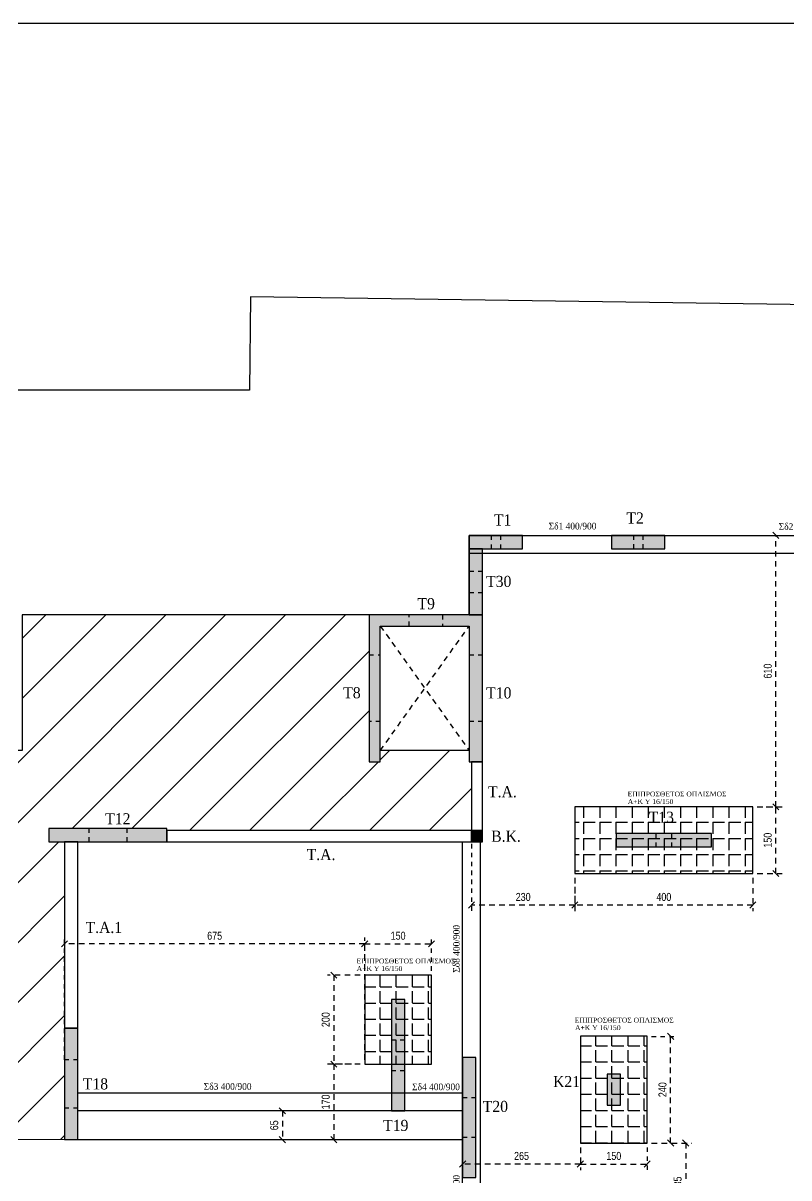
# Model space of a CAD drawing. Header units: millimetres. Extents: x -2171 to 1563, y -1758 to -1505.
# Drawn here: x -1472.72 to -1455.5, y -1670.72 to -1644.76 of the extents above; entities that cross this region are included whole.
import ezdxf

# ---------------------------------------------------------------- set-up
doc = ezdxf.new("R2010")
doc.units = ezdxf.units.MM
doc.header["$PDMODE"] = 32
for name, pattern in [('DASHED2', [0.375, 0.25, -0.125]), ('DOT', [0.025, 0, -0.025]), ('HIDDEN', [0.375, 0.25, -0.125]), ('HIDDEN2', [0.1875, 0.125, -0.0625])]:
    doc.linetypes.add(name, pattern=pattern)
doc.layers.get('Defpoints').update_dxf_attribs({"color": 6})
for name, color, linetype in [('-S_TEXT', 3, 'Continuous'), ('Col_Det_Fill', 7, 'Continuous'), ('Fill_Col', 7, 'Continuous'), ('Geo_Col', 7, 'Continuous'), ('Geo_Lines', 7, 'Continuous'), ('Geo_Lines_Foundation', 7, 'Continuous'), ('Text_Beam', 7, 'Continuous'), ('Text_Col', 7, 'Continuous'), ('Text_Col_-1', 7, 'Continuous'), ('Text_Reinf_Slab', 7, 'Continuous')]:
    doc.layers.add(name, color=color, linetype=linetype)
doc.styles.add('1-100', font='arial.ttf', dxfattribs={"width": 0.8})
doc.styles.add('S1TmsNwRmn1088_b_934_161', font='times.ttf', dxfattribs={"width": 0.933629, "height": 0.10875})
doc.styles.add('S1TmsNwRmn11_b_934_161', font='times.ttf', dxfattribs={"width": 0.933629, "height": 0.001087})
doc.dimstyles.new('Copy of 1-100', dxfattribs={"dimtxt": 0.18, "dimasz": 0.14, "dimexe": 0.14, "dimexo": 0.1, "dimgap": 0.09, "dimtad": 1, "dimdec": 0, "dimlfac": 100, "dimrnd": 5, "dimzin": 5, "dimdsep": 46, "dimtxsty": '1-100', "dimblk": 'OBLIQUE', "dimcen": 0.09, "dimclrd": 1, "dimclre": 1, "dimclrt": 2, "dimadec": 0, "dimazin": 0, "dimtfac": 1, "dimtdec": 0, "dimtix": 1, "dimtmove": 2, "dimatfit": 3, "dimfxl": 5, "dimfxlon": 1, "dimtolj": 1, "dimtzin": 5, "dimarcsym": 0})

# ---------------------------------------------------------------- blocks, each defined once
blk = doc.blocks.new('_Oblique')
at = {"color": 0, "linetype": 'ByBlock', "lineweight": -2}
blk.add_line((-0.5, -0.5), (0.5, 0.5), dxfattribs=at)
blk = doc.blocks.new('*D2139')
at = {"layer": 'Col_Det_Fill', "color": 1, "linetype": 'HIDDEN', "lineweight": -2, "ltscale": 0.5, "transparency": 16777216}
blk.add_line((-1460.187, -1670.042), (-1460.187, -1670.554), dxfattribs=at)
at = {"layer": 'Col_Det_Fill', "color": 1, "linetype": 'HIDDEN2', "lineweight": -2, "ltscale": 0.5, "transparency": 16777216}
blk.add_line((-1458.687, -1670.042), (-1458.687, -1670.554), dxfattribs=at)
at = {"layer": 'Col_Det_Fill', "color": 1, "linetype": 'DASHED2', "lineweight": -2, "ltscale": 0.5, "transparency": 16777216}
blk.add_line((-1460.187, -1670.414), (-1458.687, -1670.414), dxfattribs=at)
at = {"layer": 'Defpoints', "color": 0, "ltscale": 0.5, "transparency": 16777216}
for p in [(-1460.187, -1669.942), (-1458.687, -1669.942), (-1458.687, -1670.414)]:
    blk.add_point(p, dxfattribs=at)
at = {"layer": 'Col_Det_Fill', "color": 1, "lineweight": -2, "ltscale": 0.5, "transparency": 16777216, "xscale": 0.14, "yscale": 0.14, "zscale": 0.14, "rotation": 180}
blk.add_blockref('_Oblique', (-1460.187, -1670.414), dxfattribs=at)
at = {"layer": 'Col_Det_Fill', "color": 1, "lineweight": -2, "ltscale": 0.5, "transparency": 16777216, "xscale": 0.14, "yscale": 0.14, "zscale": 0.14}
blk.add_blockref('_Oblique', (-1458.687, -1670.414), dxfattribs=at)
at = {"layer": 'Col_Det_Fill', "color": 2, "ltscale": 0.5, "transparency": 16777216, "insert": (-1459.437, -1670.232), "char_height": 0.18, "attachment_point": 5, "style": '1-100'}
blk.add_mtext('\\A1;150', dxfattribs=at)
blk = doc.blocks.new('*D2140')
at = {"layer": 'Col_Det_Fill', "color": 1, "linetype": 'HIDDEN2', "lineweight": -2, "ltscale": 0.5, "transparency": 16777216}
blk.add_line((-1458.587, -1667.542), (-1458.019, -1667.542), dxfattribs=at)
at = {"layer": 'Col_Det_Fill', "color": 1, "linetype": 'DASHED2', "lineweight": -2, "ltscale": 0.5, "transparency": 16777216}
blk.add_line((-1458.159, -1669.942), (-1458.159, -1667.542), dxfattribs=at)
at = {"layer": 'Col_Det_Fill', "color": 1, "linetype": 'HIDDEN', "lineweight": -2, "ltscale": 0.5, "transparency": 16777216}
blk.add_line((-1458.587, -1669.942), (-1458.019, -1669.942), dxfattribs=at)
at = {"layer": 'Defpoints', "color": 0, "ltscale": 0.5, "transparency": 16777216}
for p in [(-1458.687, -1667.542), (-1458.159, -1667.542), (-1458.687, -1669.942)]:
    blk.add_point(p, dxfattribs=at)
at = {"layer": 'Col_Det_Fill', "color": 1, "lineweight": -2, "ltscale": 0.5, "transparency": 16777216, "xscale": 0.14, "yscale": 0.14, "zscale": 0.14}
for p, rotation in [((-1458.159, -1667.542), 90), ((-1458.159, -1669.942), 270)]:
    blk.add_blockref('_Oblique', p, dxfattribs=dict(at, rotation=rotation))
at = {"layer": 'Col_Det_Fill', "color": 2, "ltscale": 0.5, "transparency": 16777216, "insert": (-1458.341, -1668.742), "char_height": 0.18, "attachment_point": 5, "rotation": 90, "style": '1-100'}
blk.add_mtext('\\A1;240', dxfattribs=at)
blk = doc.blocks.new('*D2141')
at = {"layer": 'Col_Det_Fill', "color": 1, "linetype": 'HIDDEN', "lineweight": -2, "ltscale": 0.5, "transparency": 16777216}
blk.add_line((-1465.137, -1666.167), (-1465.872, -1666.167), dxfattribs=at)
at = {"layer": 'Col_Det_Fill', "color": 1, "linetype": 'DASHED2', "lineweight": -2, "ltscale": 0.5, "transparency": 16777216}
blk.add_line((-1465.732, -1666.167), (-1465.732, -1668.167), dxfattribs=at)
at = {"layer": 'Col_Det_Fill', "color": 1, "linetype": 'HIDDEN2', "lineweight": -2, "ltscale": 0.5, "transparency": 16777216}
blk.add_line((-1465.137, -1668.167), (-1465.872, -1668.167), dxfattribs=at)
at = {"layer": 'Defpoints', "color": 0, "ltscale": 0.5, "transparency": 16777216}
for p in [(-1465.037, -1666.167), (-1465.732, -1668.167), (-1465.037, -1668.167)]:
    blk.add_point(p, dxfattribs=at)
at = {"layer": 'Col_Det_Fill', "color": 1, "lineweight": -2, "ltscale": 0.5, "transparency": 16777216, "xscale": 0.14, "yscale": 0.14, "zscale": 0.14}
for p, rotation in [((-1465.732, -1666.167), 90), ((-1465.732, -1668.167), 270)]:
    blk.add_blockref('_Oblique', p, dxfattribs=dict(at, rotation=rotation))
at = {"layer": 'Col_Det_Fill', "color": 2, "ltscale": 0.5, "transparency": 16777216, "insert": (-1465.914, -1667.167), "char_height": 0.18, "attachment_point": 5, "rotation": 90, "style": '1-100'}
blk.add_mtext('\\A1;200', dxfattribs=at)
blk = doc.blocks.new('*D2142')
at = {"layer": 'Col_Det_Fill', "color": 1, "linetype": 'HIDDEN', "lineweight": -2, "ltscale": 0.5, "transparency": 16777216}
blk.add_line((-1465.037, -1666.067), (-1465.037, -1665.322), dxfattribs=at)
at = {"layer": 'Col_Det_Fill', "color": 1, "linetype": 'DASHED2', "lineweight": -2, "ltscale": 0.5, "transparency": 16777216}
blk.add_line((-1465.037, -1665.462), (-1463.537, -1665.462), dxfattribs=at)
at = {"layer": 'Col_Det_Fill', "color": 1, "linetype": 'HIDDEN2', "lineweight": -2, "ltscale": 0.5, "transparency": 16777216}
blk.add_line((-1463.537, -1666.067), (-1463.537, -1665.322), dxfattribs=at)
at = {"layer": 'Defpoints', "color": 0, "ltscale": 0.5, "transparency": 16777216}
for p in [(-1463.537, -1665.462), (-1465.037, -1666.167), (-1463.537, -1666.167)]:
    blk.add_point(p, dxfattribs=at)
at = {"layer": 'Col_Det_Fill', "color": 1, "lineweight": -2, "ltscale": 0.5, "transparency": 16777216, "xscale": 0.14, "yscale": 0.14, "zscale": 0.14, "rotation": 180}
blk.add_blockref('_Oblique', (-1465.037, -1665.462), dxfattribs=at)
at = {"layer": 'Col_Det_Fill', "color": 1, "lineweight": -2, "ltscale": 0.5, "transparency": 16777216, "xscale": 0.14, "yscale": 0.14, "zscale": 0.14}
blk.add_blockref('_Oblique', (-1463.537, -1665.462), dxfattribs=at)
at = {"layer": 'Col_Det_Fill', "color": 2, "ltscale": 0.5, "transparency": 16777216, "insert": (-1464.287, -1665.281), "char_height": 0.18, "attachment_point": 5, "style": '1-100'}
blk.add_mtext('\\A1;150', dxfattribs=at)
blk = doc.blocks.new('*D2143')
at = {"layer": 'Col_Det_Fill', "color": 1, "linetype": 'HIDDEN', "lineweight": -2, "ltscale": 0.5, "transparency": 16777216}
blk.add_line((-1465.137, -1668.167), (-1465.872, -1668.167), dxfattribs=at)
at = {"layer": 'Col_Det_Fill', "color": 1, "linetype": 'DASHED2', "lineweight": -2, "ltscale": 0.5, "transparency": 16777216}
blk.add_line((-1465.732, -1668.167), (-1465.732, -1669.867), dxfattribs=at)
at = {"layer": 'Col_Det_Fill', "color": 1, "linetype": 'HIDDEN2', "lineweight": -2, "ltscale": 0.5, "transparency": 16777216}
blk.add_line((-1465.137, -1669.867), (-1465.872, -1669.867), dxfattribs=at)
at = {"layer": 'Defpoints', "color": 0, "ltscale": 0.5, "transparency": 16777216}
for p in [(-1465.037, -1668.167), (-1465.732, -1669.867), (-1465.037, -1669.867)]:
    blk.add_point(p, dxfattribs=at)
at = {"layer": 'Col_Det_Fill', "color": 1, "lineweight": -2, "ltscale": 0.5, "transparency": 16777216, "xscale": 0.14, "yscale": 0.14, "zscale": 0.14}
for p, rotation in [((-1465.732, -1668.167), 90), ((-1465.732, -1669.867), 270)]:
    blk.add_blockref('_Oblique', p, dxfattribs=dict(at, rotation=rotation))
at = {"layer": 'Col_Det_Fill', "color": 2, "ltscale": 0.5, "transparency": 16777216, "insert": (-1465.914, -1669.017), "char_height": 0.18, "attachment_point": 5, "rotation": 90, "style": '1-100'}
blk.add_mtext('\\A1;170', dxfattribs=at)
blk = doc.blocks.new('*D2144')
at = {"layer": 'Col_Det_Fill', "color": 1, "linetype": 'HIDDEN2', "lineweight": -2, "ltscale": 0.5, "transparency": 16777216}
blk.add_line((-1471.787, -1668.067), (-1471.787, -1665.322), dxfattribs=at)
at = {"layer": 'Col_Det_Fill', "color": 1, "linetype": 'DASHED2', "lineweight": -2, "ltscale": 0.5, "transparency": 16777216}
blk.add_line((-1465.037, -1665.462), (-1471.787, -1665.462), dxfattribs=at)
at = {"layer": 'Col_Det_Fill', "color": 1, "linetype": 'HIDDEN', "lineweight": -2, "ltscale": 0.5, "transparency": 16777216}
blk.add_line((-1465.037, -1668.067), (-1465.037, -1665.322), dxfattribs=at)
at = {"layer": 'Defpoints', "color": 0, "ltscale": 0.5, "transparency": 16777216}
for p in [(-1471.787, -1665.462), (-1471.787, -1668.167), (-1465.037, -1668.167)]:
    blk.add_point(p, dxfattribs=at)
at = {"layer": 'Col_Det_Fill', "color": 1, "lineweight": -2, "ltscale": 0.5, "transparency": 16777216, "xscale": 0.14, "yscale": 0.14, "zscale": 0.14, "rotation": 180}
blk.add_blockref('_Oblique', (-1471.787, -1665.462), dxfattribs=at)
at = {"layer": 'Col_Det_Fill', "color": 1, "lineweight": -2, "ltscale": 0.5, "transparency": 16777216, "xscale": 0.14, "yscale": 0.14, "zscale": 0.14}
blk.add_blockref('_Oblique', (-1465.037, -1665.462), dxfattribs=at)
at = {"layer": 'Col_Det_Fill', "color": 2, "ltscale": 0.5, "transparency": 16777216, "insert": (-1468.412, -1665.281), "char_height": 0.18, "attachment_point": 5, "style": '1-100'}
blk.add_mtext('\\A1;675', dxfattribs=at)
blk = doc.blocks.new('*D2145')
at = {"layer": 'Col_Det_Fill', "color": 1, "linetype": 'HIDDEN', "lineweight": -2, "ltscale": 0.5, "transparency": 16777216}
blk.add_line((-1458.587, -1669.942), (-1457.68, -1669.942), dxfattribs=at)
at = {"layer": 'Col_Det_Fill', "color": 1, "linetype": 'DASHED2', "lineweight": -2, "ltscale": 0.5, "transparency": 16777216}
blk.add_line((-1457.82, -1669.942), (-1457.82, -1671.783), dxfattribs=at)
at = {"layer": 'Col_Det_Fill', "color": 1, "linetype": 'HIDDEN2', "lineweight": -2, "ltscale": 0.5, "transparency": 16777216}
blk.add_line((-1458.248, -1671.783), (-1457.68, -1671.783), dxfattribs=at)
at = {"layer": 'Defpoints', "color": 0, "ltscale": 0.5, "transparency": 16777216}
for p in [(-1458.687, -1669.942), (-1458.348, -1671.783), (-1457.82, -1671.783)]:
    blk.add_point(p, dxfattribs=at)
at = {"layer": 'Col_Det_Fill', "color": 1, "lineweight": -2, "ltscale": 0.5, "transparency": 16777216, "xscale": 0.14, "yscale": 0.14, "zscale": 0.14}
for p, rotation in [((-1457.82, -1669.942), 90), ((-1457.82, -1671.783), 270)]:
    blk.add_blockref('_Oblique', p, dxfattribs=dict(at, rotation=rotation))
at = {"layer": 'Col_Det_Fill', "color": 2, "ltscale": 0.5, "transparency": 16777216, "insert": (-1458.002, -1670.862), "char_height": 0.18, "attachment_point": 5, "rotation": 90, "style": '1-100'}
blk.add_mtext('\\A1;185', dxfattribs=at)
blk = doc.blocks.new('*D2146')
at = {"layer": 'Col_Det_Fill', "color": 1, "linetype": 'HIDDEN2', "lineweight": -2, "ltscale": 0.5, "transparency": 16777216}
blk.add_line((-1462.837, -1670.042), (-1462.837, -1670.554), dxfattribs=at)
at = {"layer": 'Col_Det_Fill', "color": 1, "linetype": 'HIDDEN', "lineweight": -2, "ltscale": 0.5, "transparency": 16777216}
blk.add_line((-1460.187, -1670.042), (-1460.187, -1670.554), dxfattribs=at)
at = {"layer": 'Col_Det_Fill', "color": 1, "linetype": 'DASHED2', "lineweight": -2, "ltscale": 0.5, "transparency": 16777216}
blk.add_line((-1460.187, -1670.414), (-1462.837, -1670.414), dxfattribs=at)
at = {"layer": 'Defpoints', "color": 0, "ltscale": 0.5, "transparency": 16777216}
for p in [(-1462.837, -1669.942), (-1460.187, -1669.942), (-1462.837, -1670.414)]:
    blk.add_point(p, dxfattribs=at)
at = {"layer": 'Col_Det_Fill', "color": 1, "lineweight": -2, "ltscale": 0.5, "transparency": 16777216, "xscale": 0.14, "yscale": 0.14, "zscale": 0.14, "rotation": 180}
blk.add_blockref('_Oblique', (-1462.837, -1670.414), dxfattribs=at)
at = {"layer": 'Col_Det_Fill', "color": 1, "lineweight": -2, "ltscale": 0.5, "transparency": 16777216, "xscale": 0.14, "yscale": 0.14, "zscale": 0.14}
blk.add_blockref('_Oblique', (-1460.187, -1670.414), dxfattribs=at)
at = {"layer": 'Col_Det_Fill', "color": 2, "ltscale": 0.5, "transparency": 16777216, "insert": (-1461.512, -1670.232), "char_height": 0.18, "attachment_point": 5, "style": '1-100'}
blk.add_mtext('\\A1;265', dxfattribs=at)
blk = doc.blocks.new('*D2147')
at = {"layer": 'Col_Det_Fill', "color": 1, "linetype": 'HIDDEN2', "lineweight": -2, "ltscale": 0.5, "transparency": 16777216}
blk.add_line((-1456.212, -1662.382), (-1455.653, -1662.382), dxfattribs=at)
at = {"layer": 'Col_Det_Fill', "color": 1, "linetype": 'DASHED2', "lineweight": -2, "ltscale": 0.5, "transparency": 16777216}
blk.add_line((-1455.793, -1663.882), (-1455.793, -1662.382), dxfattribs=at)
at = {"layer": 'Col_Det_Fill', "color": 1, "linetype": 'HIDDEN', "lineweight": -2, "ltscale": 0.5, "transparency": 16777216}
blk.add_line((-1456.212, -1663.882), (-1455.653, -1663.882), dxfattribs=at)
at = {"layer": 'Defpoints', "color": 0, "ltscale": 0.5, "transparency": 16777216}
for p in [(-1456.312, -1662.382), (-1455.793, -1662.382), (-1456.312, -1663.882)]:
    blk.add_point(p, dxfattribs=at)
at = {"layer": 'Col_Det_Fill', "color": 1, "lineweight": -2, "ltscale": 0.5, "transparency": 16777216, "xscale": 0.14, "yscale": 0.14, "zscale": 0.14}
for p, rotation in [((-1455.793, -1662.382), 90), ((-1455.793, -1663.882), 270)]:
    blk.add_blockref('_Oblique', p, dxfattribs=dict(at, rotation=rotation))
at = {"layer": 'Col_Det_Fill', "color": 2, "ltscale": 0.5, "transparency": 16777216, "insert": (-1455.975, -1663.132), "char_height": 0.18, "attachment_point": 5, "rotation": 90, "style": '1-100'}
blk.add_mtext('\\A1;150', dxfattribs=at)
blk = doc.blocks.new('*D2148')
at = {"layer": 'Col_Det_Fill', "color": 1, "linetype": 'HIDDEN2', "lineweight": -2, "ltscale": 0.5, "transparency": 16777216}
blk.add_line((-1460.312, -1663.982), (-1460.312, -1664.731), dxfattribs=at)
at = {"layer": 'Col_Det_Fill', "color": 1, "linetype": 'HIDDEN', "lineweight": -2, "ltscale": 0.5, "transparency": 16777216}
blk.add_line((-1456.312, -1663.982), (-1456.312, -1664.731), dxfattribs=at)
at = {"layer": 'Col_Det_Fill', "color": 1, "linetype": 'DASHED2', "lineweight": -2, "ltscale": 0.5, "transparency": 16777216}
blk.add_line((-1456.312, -1664.591), (-1460.312, -1664.591), dxfattribs=at)
at = {"layer": 'Defpoints', "color": 0, "ltscale": 0.5, "transparency": 16777216}
for p in [(-1460.312, -1663.882), (-1456.312, -1663.882), (-1460.312, -1664.591)]:
    blk.add_point(p, dxfattribs=at)
at = {"layer": 'Col_Det_Fill', "color": 1, "lineweight": -2, "ltscale": 0.5, "transparency": 16777216, "xscale": 0.14, "yscale": 0.14, "zscale": 0.14, "rotation": 180}
blk.add_blockref('_Oblique', (-1460.312, -1664.591), dxfattribs=at)
at = {"layer": 'Col_Det_Fill', "color": 1, "lineweight": -2, "ltscale": 0.5, "transparency": 16777216, "xscale": 0.14, "yscale": 0.14, "zscale": 0.14}
blk.add_blockref('_Oblique', (-1456.312, -1664.591), dxfattribs=at)
at = {"layer": 'Col_Det_Fill', "color": 2, "ltscale": 0.5, "transparency": 16777216, "insert": (-1458.312, -1664.409), "char_height": 0.18, "attachment_point": 5, "style": '1-100'}
blk.add_mtext('\\A1;400', dxfattribs=at)
blk = doc.blocks.new('*D2149')
at = {"layer": 'Col_Det_Fill', "color": 1, "linetype": 'HIDDEN2', "lineweight": -2, "ltscale": 0.5, "transparency": 16777216}
blk.add_line((-1456.212, -1656.279), (-1455.653, -1656.279), dxfattribs=at)
at = {"layer": 'Col_Det_Fill', "color": 1, "linetype": 'DASHED2', "lineweight": -2, "ltscale": 0.5, "transparency": 16777216}
blk.add_line((-1455.793, -1662.382), (-1455.793, -1656.279), dxfattribs=at)
at = {"layer": 'Col_Det_Fill', "color": 1, "linetype": 'HIDDEN', "lineweight": -2, "ltscale": 0.5, "transparency": 16777216}
blk.add_line((-1456.212, -1662.382), (-1455.653, -1662.382), dxfattribs=at)
at = {"layer": 'Defpoints', "color": 0, "ltscale": 0.5, "transparency": 16777216}
for p in [(-1456.312, -1656.279), (-1455.793, -1656.279), (-1456.312, -1662.382)]:
    blk.add_point(p, dxfattribs=at)
at = {"layer": 'Col_Det_Fill', "color": 1, "lineweight": -2, "ltscale": 0.5, "transparency": 16777216, "xscale": 0.14, "yscale": 0.14, "zscale": 0.14}
for p, rotation in [((-1455.793, -1656.279), 90), ((-1455.793, -1662.382), 270)]:
    blk.add_blockref('_Oblique', p, dxfattribs=dict(at, rotation=rotation))
at = {"layer": 'Col_Det_Fill', "color": 2, "ltscale": 0.5, "transparency": 16777216, "insert": (-1455.975, -1659.33), "char_height": 0.18, "attachment_point": 5, "rotation": 90, "style": '1-100'}
blk.add_mtext('\\A1;610', dxfattribs=at)
blk = doc.blocks.new('*D2150')
at = {"layer": 'Col_Det_Fill', "color": 1, "linetype": 'HIDDEN2', "lineweight": -2, "ltscale": 0.5, "transparency": 16777216}
blk.add_line((-1462.637, -1663.017), (-1462.637, -1664.731), dxfattribs=at)
at = {"layer": 'Col_Det_Fill', "color": 1, "linetype": 'HIDDEN', "lineweight": -2, "ltscale": 0.5, "transparency": 16777216}
blk.add_line((-1460.312, -1663.982), (-1460.312, -1664.731), dxfattribs=at)
at = {"layer": 'Col_Det_Fill', "color": 1, "linetype": 'DASHED2', "lineweight": -2, "ltscale": 0.5, "transparency": 16777216}
blk.add_line((-1460.312, -1664.591), (-1462.637, -1664.591), dxfattribs=at)
at = {"layer": 'Defpoints', "color": 0, "ltscale": 0.5, "transparency": 16777216}
for p in [(-1462.637, -1662.917), (-1460.312, -1663.882), (-1462.637, -1664.591)]:
    blk.add_point(p, dxfattribs=at)
at = {"layer": 'Col_Det_Fill', "color": 1, "lineweight": -2, "ltscale": 0.5, "transparency": 16777216, "xscale": 0.14, "yscale": 0.14, "zscale": 0.14, "rotation": 180}
blk.add_blockref('_Oblique', (-1462.637, -1664.591), dxfattribs=at)
at = {"layer": 'Col_Det_Fill', "color": 1, "lineweight": -2, "ltscale": 0.5, "transparency": 16777216, "xscale": 0.14, "yscale": 0.14, "zscale": 0.14}
blk.add_blockref('_Oblique', (-1460.312, -1664.591), dxfattribs=at)
at = {"layer": 'Col_Det_Fill', "color": 2, "ltscale": 0.5, "transparency": 16777216, "insert": (-1461.475, -1664.409), "char_height": 0.18, "attachment_point": 5, "style": '1-100'}
blk.add_mtext('\\A1;230', dxfattribs=at)
blk = doc.blocks.new('*D2159')
at = {"layer": 'Col_Det_Fill', "color": 1, "linetype": 'HIDDEN', "lineweight": -2, "ltscale": 0.5, "transparency": 16777216}
blk.add_line((-1464.537, -1669.217), (-1467.029, -1669.217), dxfattribs=at)
at = {"layer": 'Col_Det_Fill', "color": 1, "linetype": 'DASHED2', "lineweight": -2, "ltscale": 0.5, "transparency": 16777216}
blk.add_line((-1466.889, -1669.217), (-1466.889, -1669.867), dxfattribs=at)
at = {"layer": 'Col_Det_Fill', "color": 1, "linetype": 'HIDDEN2', "lineweight": -2, "ltscale": 0.5, "transparency": 16777216}
blk.add_line((-1464.537, -1669.867), (-1467.029, -1669.867), dxfattribs=at)
at = {"layer": 'Defpoints', "color": 0, "ltscale": 0.5, "transparency": 16777216}
for p in [(-1464.437, -1669.217), (-1466.889, -1669.867), (-1464.437, -1669.867)]:
    blk.add_point(p, dxfattribs=at)
at = {"layer": 'Col_Det_Fill', "color": 1, "lineweight": -2, "ltscale": 0.5, "transparency": 16777216, "xscale": 0.14, "yscale": 0.14, "zscale": 0.14}
for p, rotation in [((-1466.889, -1669.217), 90), ((-1466.889, -1669.867), 270)]:
    blk.add_blockref('_Oblique', p, dxfattribs=dict(at, rotation=rotation))
at = {"layer": 'Col_Det_Fill', "color": 2, "ltscale": 0.5, "transparency": 16777216, "insert": (-1467.071, -1669.542), "char_height": 0.18, "attachment_point": 5, "rotation": 90, "style": '1-100'}
blk.add_mtext('\\A1;65', dxfattribs=at)

msp = doc.modelspace()

# ---------------------------------------------------------------- hatches: boundary and pattern name
at = {"layer": 'Fill_Col', "ltscale": 0.5, "transparency": 33554572}
h = msp.add_hatch(color=252, dxfattribs=at)
h.dxf.hatch_style = 1
h.paths.add_polyline_path([(-1462.6872, -1656.5817), (-1461.4872, -1656.5817), (-1461.4872, -1656.2817), (-1462.6872, -1656.2817)])
h = msp.add_hatch(color=252, dxfattribs=at)
h.dxf.hatch_style = 1
h.paths.add_polyline_path([(-1459.487, -1656.5792), (-1458.287, -1656.5792), (-1458.287, -1656.2792), (-1459.487, -1656.2792)])
h = msp.add_hatch(color=252, dxfattribs=at)
h.dxf.hatch_style = 1
h.paths.add_polyline_path([(-1462.3872, -1658.0671), (-1462.3872, -1656.5817), (-1462.6872, -1656.5817), (-1462.6872, -1658.0671)])
at = {"layer": 'Fill_Col'}
for points in [[(-1464.6872, -1661.3671), (-1464.6872, -1658.3171), (-1464.8122, -1658.1921), (-1464.9372, -1658.0671), (-1464.9372, -1661.3671)], [(-1464.6872, -1658.3171), (-1462.6872, -1658.3171), (-1462.5372, -1658.1921), (-1462.3872, -1658.0671), (-1464.9372, -1658.0671), (-1464.8122, -1658.1921)], [(-1462.3872, -1661.3671), (-1462.3872, -1658.0671), (-1462.5372, -1658.1921), (-1462.6872, -1658.3171), (-1462.6872, -1661.3671)], [(-1472.1369, -1663.1671), (-1469.4869, -1663.1671), (-1469.4869, -1662.8671), (-1472.1369, -1662.8671)], [(-1462.387, -1663.1671), (-1462.387, -1662.9171), (-1462.637, -1662.9171), (-1462.637, -1663.1671)], [(-1471.4869, -1669.86), (-1471.4869, -1667.36), (-1471.7869, -1667.36), (-1471.7869, -1669.86)]]:
    msp.add_hatch(color=253, dxfattribs=at).paths.add_polyline_path(points)
at = {"layer": 'Fill_Col', "ltscale": 0.5, "transparency": 33554572}
h = msp.add_hatch(color=252, dxfattribs=at)
h.dxf.hatch_style = 1
h.paths.add_polyline_path([(-1459.3875, -1663.2817), (-1457.2375, -1663.2817), (-1457.2375, -1662.9817), (-1459.3875, -1662.9817)])
h = msp.add_hatch(color=252, dxfattribs=at)
h.dxf.hatch_style = 1
h.paths.add_polyline_path([(-1464.1372, -1669.2171), (-1464.1372, -1666.7171), (-1464.4372, -1666.7171), (-1464.4372, -1669.2171)])
h = msp.add_hatch(color=252, dxfattribs=at)
h.dxf.hatch_style = 1
h.paths.add_polyline_path([(-1462.5373, -1670.7191), (-1462.5373, -1668.0191), (-1462.8373, -1668.0191), (-1462.8373, -1670.7191)])
h = msp.add_hatch(color=252, dxfattribs=at)
h.dxf.hatch_style = 1
h.paths.add_polyline_path([(-1459.2872, -1668.3917), (-1459.5872, -1668.3917), (-1459.5872, -1669.0917), (-1459.2872, -1669.0917)])
at = {"layer": 'Geo_Lines_Foundation', "ltscale": 0.5, "transparency": 33554572}
h = msp.add_hatch(dxfattribs=at)
h.set_pattern_fill('ANSI31', scale=0.3)
h.set_pattern_definition([(45, (-1617.6725, -1726.752), (-0.673519, 0.673519), [])])
h.paths.add_polyline_path([(-1493.0844, -1666.7168), (-1493.0843, -1663.367), (-1491.4045, -1663.367), (-1491.4042, -1653.0171), (-1475.2931, -1653.0166), (-1475.2931, -1661.1171), (-1472.7376, -1661.117), (-1472.7376, -1658.0671), (-1464.9372, -1658.0671), (-1464.9372, -1661.3671), (-1464.6872, -1661.3671), (-1464.6872, -1661.1171), (-1462.6872, -1661.1171), (-1462.6872, -1661.3671), (-1462.637, -1661.3671), (-1462.637, -1662.9171), (-1469.4869, -1662.9171), (-1469.4869, -1662.8671), (-1472.1369, -1662.8671), (-1472.1369, -1663.1671), (-1471.7869, -1663.1671), (-1471.7869, -1667.36), (-1471.7869, -1669.8557), (-1487.1715, -1669.8576), (-1487.1713, -1666.7168)])
h.paths.add_polyline_path([(-1470.2698, -1662.8381), (-1470.9253, -1662.8381), (-1470.9253, -1662.4637), (-1470.2698, -1662.4637)], flags=24)
h.paths.add_polyline_path([(-1465.096, -1660.0088), (-1465.5735, -1660.0088), (-1465.5735, -1659.63), (-1465.096, -1659.63)], flags=24)
at = {"layer": 'Text_Col', "linetype": 'Continuous', "ltscale": 0.5}
h = msp.add_hatch(dxfattribs=at)
h.set_pattern_fill('ANGLE', color=256, scale=0.052, angle=270)
h.set_pattern_definition([(270, (209387.2766, 115189.14152), (0.36322, 6e-13), [0.26416, -0.09906]), (9e-11, (209387.2766, 115189.14152), (-6e-13, 0.36322), [0.26416, -0.09906])])
h.paths.add_polyline_path([(-1460.3125, -1662.3817), (-1460.3125, -1663.8817), (-1456.3125, -1663.8817), (-1456.3125, -1662.3817)])
h = msp.add_hatch(dxfattribs=at)
h.set_pattern_fill('ANGLE', color=256, scale=0.052)
h.set_pattern_definition([(0, (-118316.56046, 209178.422), (0, 0.36322), [0.26416, -0.09906]), (90, (-118316.56046, 209178.422), (-0.36322, 0), [0.26416, -0.09906])])
h.paths.add_polyline_path([(-1465.0372, -1668.1671), (-1463.5372, -1668.1671), (-1463.5372, -1666.1671), (-1465.0372, -1666.1671)])
h = msp.add_hatch(dxfattribs=at)
h.set_pattern_fill('ANGLE', color=256, scale=0.052)
h.set_pattern_definition([(0, (-118311.7105, 209177.0974), (0, 0.36322), [0.26416, -0.09906]), (90, (-118311.7105, 209177.0974), (-0.36322, 0), [0.26416, -0.09906])])
h.paths.add_polyline_path([(-1460.1872, -1669.9417), (-1458.6872, -1669.9417), (-1458.6872, -1667.5417), (-1460.1872, -1667.5417)])

# ---------------------------------------------------------------- linework, layer by layer
at = {"layer": '-S_TEXT', "ltscale": 5}
msp.add_lwpolyline([(-1499.0289, -1644.7617), (-1440.8814, -1644.7617), (-1440.8814, -1684.8064), (-1499.0289, -1684.8064)], close=True, dxfattribs=at)
at = {"color": 2, "linetype": 'HIDDEN', "ltscale": 0.5}
for p, q in [((-1464.6875, -1658.3171), (-1462.6876, -1661.1171)), ((-1464.6875, -1661.1171), (-1462.6876, -1658.3171))]:
    msp.add_line(p, q, dxfattribs=at)
at = {"layer": 'Col_Det_Fill', "color": 94, "ltscale": 0.5}
for p, q in [((-1462.6872, -1656.2792), (-1450.5979, -1656.2792)), ((-1462.6872, -1656.6792), (-1449.5979, -1656.6795)), ((-1462.8373, -1671.7826), (-1462.8374, -1663.1705)), ((-1462.4373, -1671.3826), (-1462.4374, -1663.1705)), ((-1462.8373, -1668.8169), (-1471.4862, -1668.8188)), ((-1462.8373, -1669.2169), (-1471.4862, -1669.2189))]:
    msp.add_line(p, q, dxfattribs=at)
for points in [[(-1462.3873, -1663.1671), (-1462.3873, -1658.0671), (-1472.7376, -1658.0671), (-1472.7376, -1661.117), (-1475.2931, -1661.1171), (-1475.2931, -1653.0166), (-1491.4042, -1653.0171), (-1491.4045, -1663.367), (-1493.0843, -1663.367), (-1493.0844, -1666.7168), (-1487.1713, -1666.7168), (-1487.1715, -1669.8576), (-1471.4864, -1669.8556), (-1471.4864, -1663.1671)], [(-1460.3125, -1662.3817), (-1460.3125, -1663.8817), (-1456.3125, -1663.8817), (-1456.3125, -1662.3817)], [(-1465.0372, -1668.1671), (-1463.5372, -1668.1671), (-1463.5372, -1666.1671), (-1465.0372, -1666.1671)], [(-1460.1872, -1669.9417), (-1458.6872, -1669.9417), (-1458.6872, -1667.5417), (-1460.1872, -1667.5417)]]:
    msp.add_lwpolyline(points, close=True, dxfattribs=at)
msp.add_lwpolyline([(-1462.6872, -1658.0671), (-1462.6872, -1656.2792), (-1447.8086, -1656.2792, -0.4672182), (-1445.5674, -1658.7528), (-1446.5012, -1667.2341, -0.2172258), (-1449.5418, -1671.7824), (-1462.8374, -1671.7826), (-1462.8373, -1671.7825), (-1462.8373, -1669.8671), (-1471.4861, -1669.8671), (-1471.4869, -1663.1706), (-1462.3874, -1663.1705), (-1462.3875, -1658.0671)], format="xyb", close=True, dxfattribs=at)
at = {"layer": 'Geo_Col', "color": 94}
for points in [[(-1462.6872, -1656.5817), (-1461.4872, -1656.5817), (-1461.4872, -1656.2817), (-1462.6872, -1656.2817)], [(-1459.487, -1656.5792), (-1458.287, -1656.5792), (-1458.287, -1656.2792), (-1459.487, -1656.2792)], [(-1462.3872, -1658.0671), (-1462.3872, -1656.5817), (-1462.6872, -1656.5817), (-1462.6872, -1658.0671)], [(-1462.387, -1662.9171), (-1462.387, -1661.3671), (-1462.637, -1661.3671), (-1462.637, -1662.9171)], [(-1472.1369, -1663.1671), (-1469.4869, -1663.1671), (-1469.4869, -1662.8671), (-1472.1369, -1662.8671)], [(-1462.637, -1662.9171), (-1469.4869, -1662.9171), (-1469.4869, -1663.1671), (-1462.637, -1663.1671)], [(-1462.387, -1663.1671), (-1462.387, -1662.9171), (-1462.637, -1662.9171), (-1462.637, -1663.1671)], [(-1471.4869, -1667.36), (-1471.4869, -1663.1671), (-1471.7869, -1663.1671), (-1471.7869, -1667.36)], [(-1459.3875, -1663.2817), (-1457.2375, -1663.2817), (-1457.2375, -1662.9817), (-1459.3875, -1662.9817)], [(-1464.1372, -1669.2171), (-1464.1372, -1666.7171), (-1464.4372, -1666.7171), (-1464.4372, -1669.2171)], [(-1471.4869, -1669.86), (-1471.4869, -1667.36), (-1471.7869, -1667.36), (-1471.7869, -1669.86)], [(-1462.5373, -1670.7191), (-1462.5373, -1668.0191), (-1462.8373, -1668.0191), (-1462.8373, -1670.7191)], [(-1459.2872, -1668.3917), (-1459.5872, -1668.3917), (-1459.5872, -1669.0917), (-1459.2872, -1669.0917)]]:
    msp.add_lwpolyline(points, close=True, dxfattribs=at)
at = {"layer": 'Geo_Col', "color": 94, "linetype": 'DOT'}
for points in [[(-1462.6872, -1656.5817), (-1462.1872, -1656.5817), (-1462.1872, -1656.2817), (-1462.6872, -1656.2817)], [(-1461.4872, -1656.2817), (-1461.9872, -1656.2817), (-1461.9872, -1656.5817), (-1461.4872, -1656.5817)], [(-1459.487, -1656.5792), (-1458.987, -1656.5792), (-1458.987, -1656.2792), (-1459.487, -1656.2792)], [(-1458.287, -1656.2792), (-1458.787, -1656.2792), (-1458.787, -1656.5792), (-1458.287, -1656.5792)], [(-1462.6872, -1656.5817), (-1462.6872, -1657.0817), (-1462.3872, -1657.0817), (-1462.3872, -1656.5817)], [(-1462.3872, -1658.0671), (-1462.3872, -1657.5671), (-1462.6872, -1657.5671), (-1462.6872, -1658.0671)], [(-1464.9372, -1658.0671), (-1464.9372, -1658.9671), (-1464.6872, -1658.9671), (-1464.6872, -1658.3171), (-1464.0372, -1658.3171), (-1464.0372, -1658.0671)], [(-1462.3872, -1658.0671), (-1463.2872, -1658.0671), (-1463.2872, -1658.3171), (-1462.6872, -1658.3171), (-1462.6872, -1658.9671), (-1462.3872, -1658.9671)], [(-1464.6872, -1661.3671), (-1464.6872, -1660.4671), (-1464.9372, -1660.4671), (-1464.9372, -1661.3671)], [(-1462.3872, -1661.3671), (-1462.3872, -1660.4671), (-1462.6872, -1660.4671), (-1462.6872, -1661.3671)], [(-1472.1369, -1663.1671), (-1471.2369, -1663.1671), (-1471.2369, -1662.8671), (-1472.1369, -1662.8671)], [(-1469.4869, -1662.8671), (-1470.3869, -1662.8671), (-1470.3869, -1663.1671), (-1469.4869, -1663.1671)], [(-1459.3875, -1663.2817), (-1458.4875, -1663.2817), (-1458.4875, -1662.9817), (-1459.3875, -1662.9817)], [(-1457.2375, -1662.9817), (-1458.1375, -1662.9817), (-1458.1375, -1663.2817), (-1457.2375, -1663.2817)], [(-1464.4372, -1666.7171), (-1464.4372, -1667.6171), (-1464.1372, -1667.6171), (-1464.1372, -1666.7171)], [(-1471.7869, -1667.36), (-1471.7869, -1668.06), (-1471.4869, -1668.06), (-1471.4869, -1667.36)], [(-1462.8373, -1668.0191), (-1462.8373, -1668.9191), (-1462.5373, -1668.9191), (-1462.5373, -1668.0191)], [(-1464.1372, -1669.2171), (-1464.1372, -1668.3171), (-1464.4372, -1668.3171), (-1464.4372, -1669.2171)], [(-1471.4869, -1669.86), (-1471.4869, -1669.16), (-1471.7869, -1669.16), (-1471.7869, -1669.86)], [(-1462.5373, -1670.7191), (-1462.5373, -1669.8191), (-1462.8373, -1669.8191), (-1462.8373, -1670.7191)]]:
    msp.add_lwpolyline(points, close=True, dxfattribs=at)
at = {"layer": 'Geo_Col', "color": 94}
for points in [[(-1464.9372, -1658.0671), (-1464.9372, -1661.3671)], [(-1462.3872, -1658.0671), (-1464.9372, -1658.0671)], [(-1462.3872, -1661.3671), (-1462.3872, -1658.0671)], [(-1464.6872, -1661.3671), (-1464.6872, -1658.3171)], [(-1464.6872, -1658.3171), (-1462.6872, -1658.3171)], [(-1462.6872, -1658.3171), (-1462.6872, -1661.3671)], [(-1464.9372, -1661.3671), (-1464.6872, -1661.3671)], [(-1462.6872, -1661.3671), (-1462.3872, -1661.3671)]]:
    msp.add_lwpolyline(points, dxfattribs=at)
at = {"layer": 'Geo_Lines', "color": 94, "ltscale": 0.5}
msp.add_lwpolyline([(-1498.1304, -1653.0171), (-1499.0429, -1662.58, 0.4189744), (-1490.6609, -1672.5641), (-1453.3339, -1675.5154, 0.4025719), (-1443.5403, -1667.4892), (-1441.7588, -1651.2813), (-1467.6063, -1650.9172), (-1467.6304, -1653.0171)], format="xyb", close=True, dxfattribs=at)
at = {"layer": 'Geo_Lines', "color": 94}
msp.add_lwpolyline([(-1464.6875, -1658.3171), (-1462.6876, -1658.3171), (-1462.6876, -1661.1171), (-1464.6875, -1661.1171)], close=True, dxfattribs=at)

# ---------------------------------------------------------------- texts
at = {"layer": 'Text_Beam', "color": 214, "style": 'S1TmsNwRmn1088_b_934_161', "width": 0.933629}
for s, rotation, p in [(' Σδ1 400/900', 360, (-1460.955, -1656.1457)), (' Σδ2 400/900', 360, (-1455.7812, -1656.1541)), (' Σδ8 400/900', 450, (-1462.9012, -1666.165)), (' Σδ3 400/900', 360, (-1468.7098, -1668.7441)), (' Σδ4 400/900', 360, (-1464.0248, -1668.7528)), (' Σδ7 400/900', 450, (-1462.9016, -1671.7855))]:
    msp.add_text(s, height=0.15, rotation=rotation, dxfattribs=at).set_placement(p)
at = {"layer": 'Text_Col_-1', "color": 200, "style": 'S1TmsNwRmn11_b_934_161', "width": 0.933629}
for s, p in [('T1', (-1462.1325, -1656.0574)), ('T2', (-1459.1543, -1656.0126)), ('T30', (-1462.3075, -1657.4389)), ('T9', (-1463.8511, -1657.9394)), ('T8', (-1465.5214, -1659.942)), ('T10', (-1462.307, -1659.9455)), ('T.A.', (-1462.2637, -1662.1679)), ('T12', (-1470.8732, -1662.7756)), ('T13', (-1458.6519, -1662.7412)), ('B.K.', (-1462.1933, -1663.1671)), ('T.A.', (-1466.3427, -1663.58)), ('T.A.1', (-1471.3142, -1665.218)), ('T18', (-1471.3759, -1668.7359)), ('K21', (-1460.8022, -1668.6829)), ('T20', (-1462.3835, -1669.2429)), ('T19', (-1464.623, -1669.6697))]:
    msp.add_text(s, height=0.25, dxfattribs=at).set_placement(p)
at = {"layer": 'Text_Reinf_Slab', "color": 7, "style": 'S1TmsNwRmn1088_b_934_161', "width": 0.933629}
for s, p in [('ΕΠΙΠΡΟΣΘΕΤΟΣ ΟΠΛΙΣΜΟΣ', (-1459.1263, -1662.1485)), ('A+K Y 16/150', (-1459.1227, -1662.3185)), ('ΕΠΙΠΡΟΣΘΕΤΟΣ ΟΠΛΙΣΜΟΣ', (-1465.2207, -1665.9031)), ('A+K Y 16/150', (-1465.2171, -1666.0731)), ('ΕΠΙΠΡΟΣΘΕΤΟΣ ΟΠΛΙΣΜΟΣ', (-1460.3123, -1667.2318)), ('A+K Y 16/150', (-1460.3087, -1667.4018))]:
    msp.add_text(s, height=0.10875, dxfattribs=at).set_placement(p)

# ---------------------------------------------------------------- dimensions: what is measured, and where the dimension line sits
at = {"layer": 'Col_Det_Fill', "color": 252, "ltscale": 0.5}
for base, p1, p2, picture, middle in [((-1455.7927, -1656.2792), (-1456.3125, -1662.3817), (-1456.3125, -1656.2792), '*D2149', (-1455.9746, -1659.3305)), ((-1455.7927, -1662.3817), (-1456.3125, -1663.8817), (-1456.3125, -1662.3817), '*D2147', (-1455.9746, -1663.1317)), ((-1465.7323, -1668.1671), (-1465.0372, -1666.1671), (-1465.0372, -1668.1671), '*D2141', (-1465.9142, -1667.1671)), ((-1458.159, -1667.5417), (-1458.6872, -1669.9417), (-1458.6872, -1667.5417), '*D2140', (-1458.3409, -1668.7417)), ((-1465.7323, -1669.8671), (-1465.0372, -1668.1671), (-1465.0372, -1669.8671), '*D2143', (-1465.9142, -1669.0171)), ((-1466.8893, -1669.8671), (-1464.4372, -1669.2171), (-1464.4372, -1669.8671), '*D2159', (-1467.0712, -1669.5421)), ((-1457.8203, -1671.7825), (-1458.6872, -1669.9417), (-1458.3485, -1671.7825), '*D2145', (-1458.0022, -1670.8621))]:
    dim = msp.add_linear_dim(base=base, p1=p1, p2=p2, angle=90, dimstyle='Copy of 1-100', dxfattribs=at)
    dim.commit()
    dim.dimension.update_dxf_attribs({"geometry": picture, "text_midpoint": middle})
for base, p1, p2, picture, middle in [((-1462.637, -1664.5905), (-1460.3125, -1663.8817), (-1462.637, -1662.9171), '*D2150', (-1461.4747, -1664.4086)), ((-1460.3125, -1664.5905), (-1456.3125, -1663.8817), (-1460.3125, -1663.8817), '*D2148', (-1458.3125, -1664.4086)), ((-1471.7869, -1665.4624), (-1465.0372, -1668.1671), (-1471.7869, -1668.1671), '*D2144', (-1468.412, -1665.2805)), ((-1463.5372, -1665.4624), (-1465.0372, -1666.1671), (-1463.5372, -1666.1671), '*D2142', (-1464.2872, -1665.2805)), ((-1462.8373, -1670.4137), (-1460.1872, -1669.9417), (-1462.8373, -1669.9417), '*D2146', (-1461.5123, -1670.2318)), ((-1458.6872, -1670.4137), (-1460.1872, -1669.9417), (-1458.6872, -1669.9417), '*D2139', (-1459.4372, -1670.2318))]:
    dim = msp.add_linear_dim(base=base, p1=p1, p2=p2, dimstyle='Copy of 1-100', dxfattribs=at)
    dim.commit()
    dim.dimension.update_dxf_attribs({"geometry": picture, "text_midpoint": middle})

doc.saveas('drawing.dxf')
